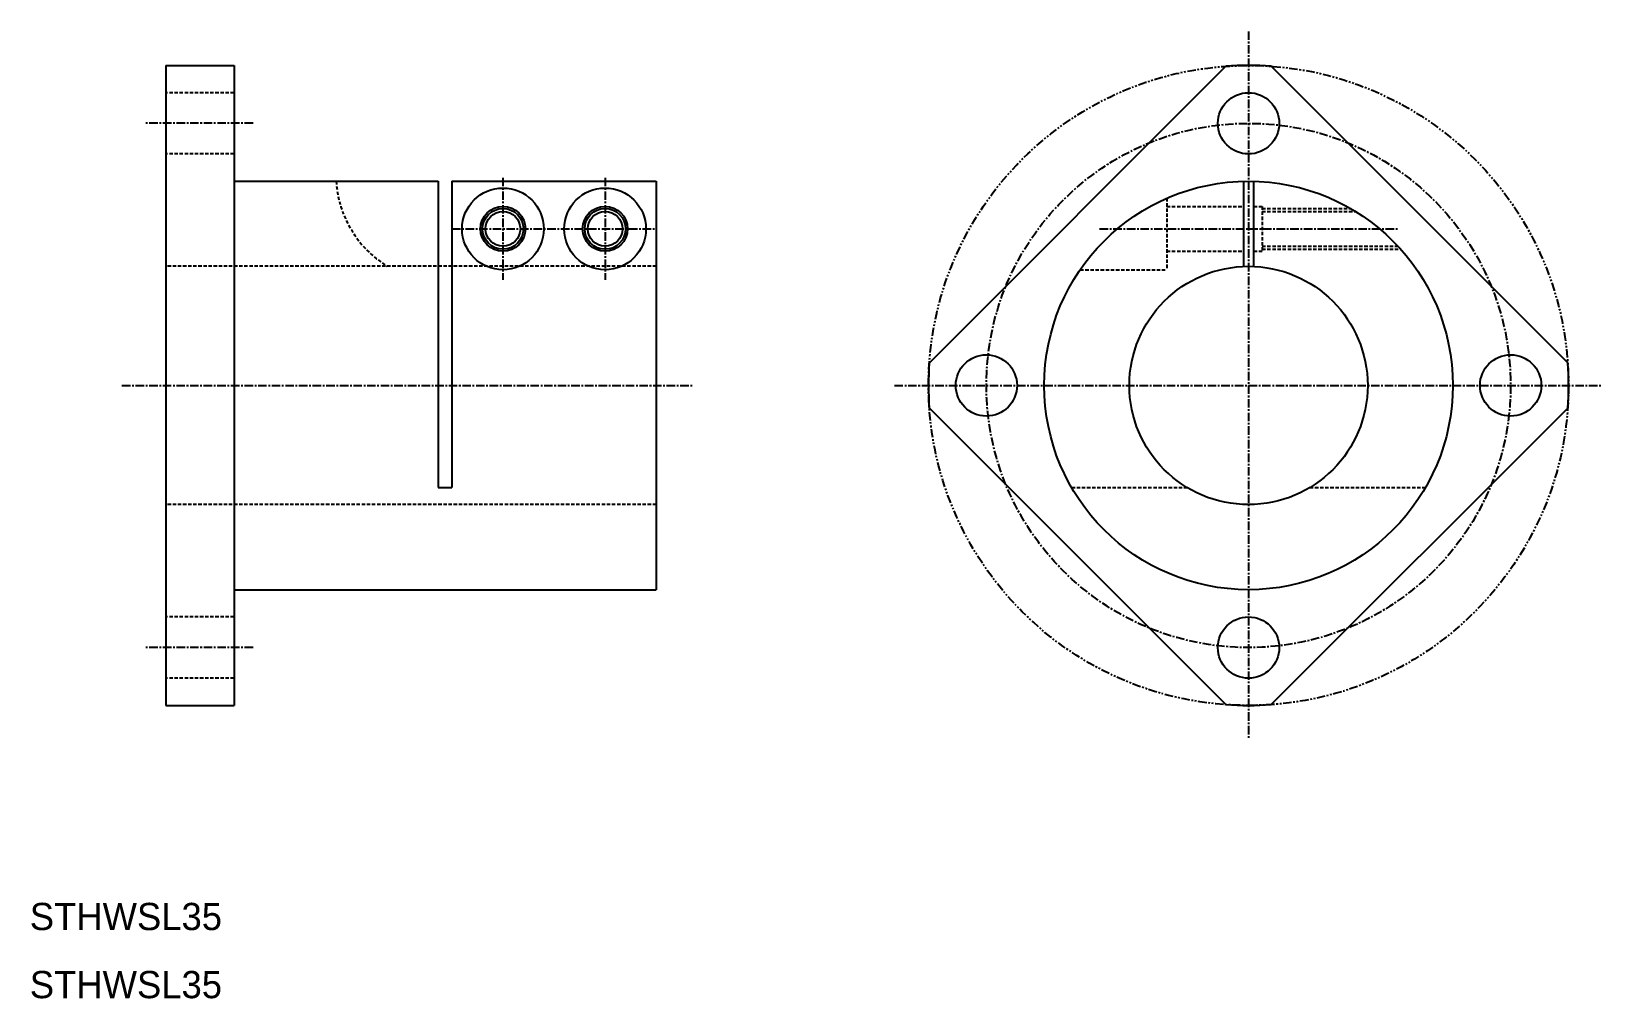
# Model space of a CAD drawing. Extents: x 10 to 241, y 10 to 152.
import ezdxf

# ---------------------------------------------------------------- set-up
doc = ezdxf.new("R2010")
doc.units = 0
for name, pattern in [('CENTER', [2, 1.25, -0.25, 0.25, -0.25]), ('DASHED', [0.75, 0.5, -0.25]), ('PHANTOM', [2.5, 1.25, -0.25, 0.25, -0.25, 0.25, -0.25])]:
    doc.linetypes.add(name, pattern=pattern)
doc.layers.get('0').update_dxf_attribs({"linetype": 'CONTINUOUS'})
doc.layers.add('CENTER', color=1, linetype='CENTER')

msp = doc.modelspace()

# ---------------------------------------------------------------- linework, layer by layer
at = {"color": 7, "linetype": 'CONTINUOUS'}
for p, q in [((30, 147), (30, 53)), ((30, 147), (40, 147)), ((40, 147), (40, 53)), ((142.12, 103.32), (185.68, 146.88)), ((235.88, 103.32), (192.32, 146.88)), ((40, 130), (70, 130)), ((70, 130), (70, 85)), ((72, 130), (72, 85)), ((72, 130), (102, 130)), ((102, 130), (102, 70)), ((188.25, 129.99), (188.25, 117.48)), ((189.75, 129.99), (189.75, 117.48)), ((185.68, 53.12), (142.12, 96.68)), ((192.32, 53.12), (235.88, 96.68)), ((70, 85), (72, 85)), ((40, 70), (102, 70)), ((30, 53), (40, 53))]:
    msp.add_line(p, q, dxfattribs=at)
at = {"color": 3, "linetype": 'DASHED'}
for p, q in [((40, 143), (30, 143)), ((40, 134), (30, 134)), ((177, 127.5), (177, 117)), ((177, 126.3), (188.25, 126.3)), ((189.75, 126.3), (191, 126.3)), ((191, 126.3), (191, 119.7)), ((191, 126), (204.07, 126)), ((191, 125.55), (204.74, 125.55)), ((191, 120.45), (210.95, 120.45)), ((191, 120), (211.36, 120)), ((177, 119.7), (188.25, 119.7)), ((189.75, 119.7), (191, 119.7)), ((102, 117.5), (30, 117.5)), ((164.28, 117), (177, 117)), ((163.02, 85), (179.99, 85)), ((198.01, 85), (214.98, 85)), ((102, 82.5), (30, 82.5)), ((40, 66), (30, 66)), ((40, 57), (30, 57))]:
    msp.add_line(p, q, dxfattribs=at)
at = {"color": 3, "linetype": 'PHANTOM'}
msp.add_circle((189, 100), 47, dxfattribs=at)
at = {"color": 7, "linetype": 'CONTINUOUS'}
for centre, radius in [((189, 138.5), 4.5), ((189, 100), 30), ((79.5, 123), 6), ((94.5, 123), 6), ((79.5, 123), 3.3), ((79.5, 123), 2.55), ((94.5, 123), 3.3), ((94.5, 123), 2.55), ((189, 100), 17.5), ((150.5, 100), 4.5), ((227.5, 100), 4.5), ((189, 61.5), 4.5)]:
    msp.add_circle(centre, radius, dxfattribs=at)
at = {"color": 3, "linetype": 'CONTINUOUS'}
for centre in [(79.5, 123), (94.5, 123)]:
    msp.add_circle(centre, 3, dxfattribs=at)
at = {"color": 7, "linetype": 'CONTINUOUS'}
for start, end in [(85.9467, 94.0533), (175.9467, 184.0533), (355.9467, 4.0533), (265.9467, 274.0533)]:
    msp.add_arc((189, 100), 47, start, end, dxfattribs=at)
at = {"color": 3, "linetype": 'DASHED'}
msp.add_arc((70.82, 130.99), 15.85, 183.5794, 238.3481, dxfattribs=at)
at = {"layer": 'CENTER', "color": 1, "linetype": 'CENTER'}
for p, q in [((189, 152), (189, 48)), ((42.8, 138.5), (26.85, 138.5)), ((79.5, 130.5), (79.5, 115.5)), ((94.5, 130.5), (94.5, 115.5)), ((72, 123), (102, 123)), ((167.13, 123), (210.87, 123)), ((23.54, 100), (107.29, 100)), ((137, 100), (241, 100)), ((42.8, 61.5), (26.85, 61.5))]:
    msp.add_line(p, q, dxfattribs=at)
msp.add_circle((189, 100), 38.5, dxfattribs=at)

# ---------------------------------------------------------------- texts
at = {"color": 7, "linetype": 'CONTINUOUS'}
for p in [(10, 20), (10, 10)]:
    msp.add_text('STHWSL35', height=4, dxfattribs=at).set_placement(p)

doc.saveas('drawing.dxf')
